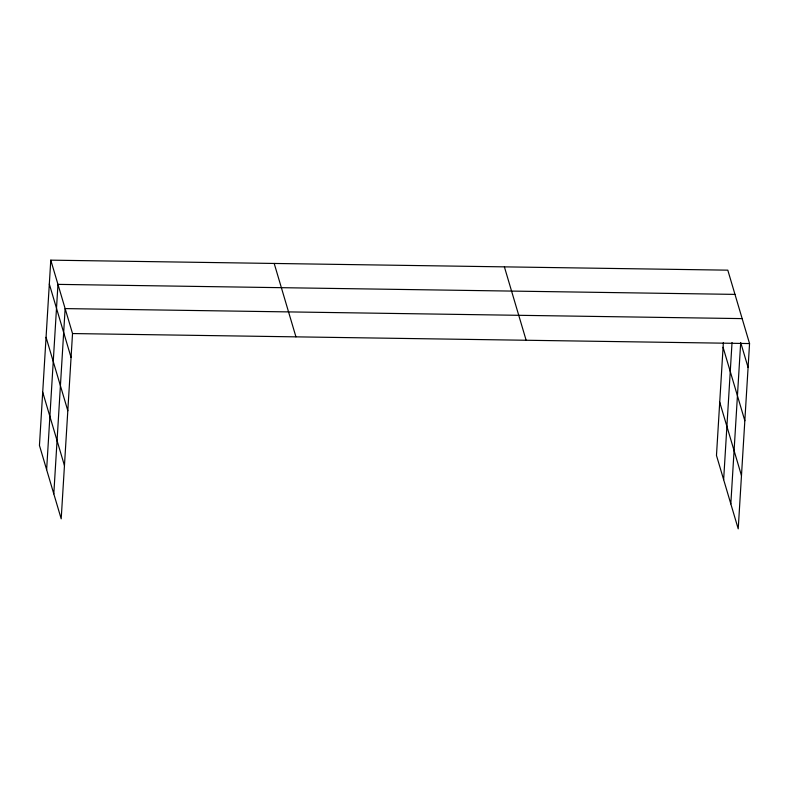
<?xml version="1.0" encoding="UTF-8"?>
<svg xmlns="http://www.w3.org/2000/svg" width="789" height="789" viewBox="0 0 789 789"><rect width="100%" height="100%" fill="white"/><g stroke="black" fill="none" stroke-linecap="round" stroke-linejoin="round"><path stroke-width="1.18" d="M50.782 260.153L39.45 445.44L61.197 518.837L72.529 333.55L50.782 260.153L727.803 270.163L749.55 343.56L738.218 528.847L716.471 455.45L723.375 342.485M46.63 469.662L57.962 284.375L734.983 294.386M53.8 493.875L65.132 308.598L742.153 318.608M723.641 479.673L732.034 342.495M730.821 503.895L740.693 342.515L748.09 367.467M72.529 333.55L749.55 343.56M723.079 347.318L744.836 420.724M719.726 402.193L741.473 475.589M504.388 266.86L526.135 340.256M274.197 263.457L295.944 336.854M49.322 284.05L71.069 357.456M46.068 337.307L67.815 410.714M42.705 392.182L64.451 465.579"/></g></svg>
